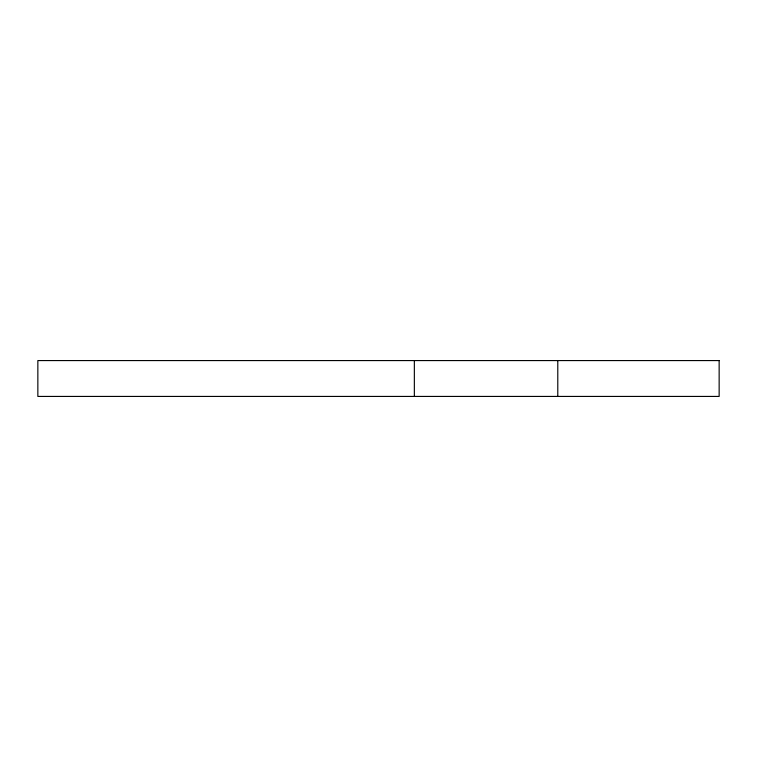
<?xml version="1.0" encoding="UTF-8"?>
<svg xmlns="http://www.w3.org/2000/svg" width="757" height="757" viewBox="0 0 757 757"><rect width="100%" height="100%" fill="white"/><g stroke="black" fill="none" stroke-linecap="round" stroke-linejoin="round"><path stroke-width="1.14" d="M557.786 360.569L557.786 396.431M414.353 360.569L414.353 396.431M719.15 360.569L37.85 360.569L37.85 396.431L719.15 396.431L719.15 360.569"/></g></svg>
